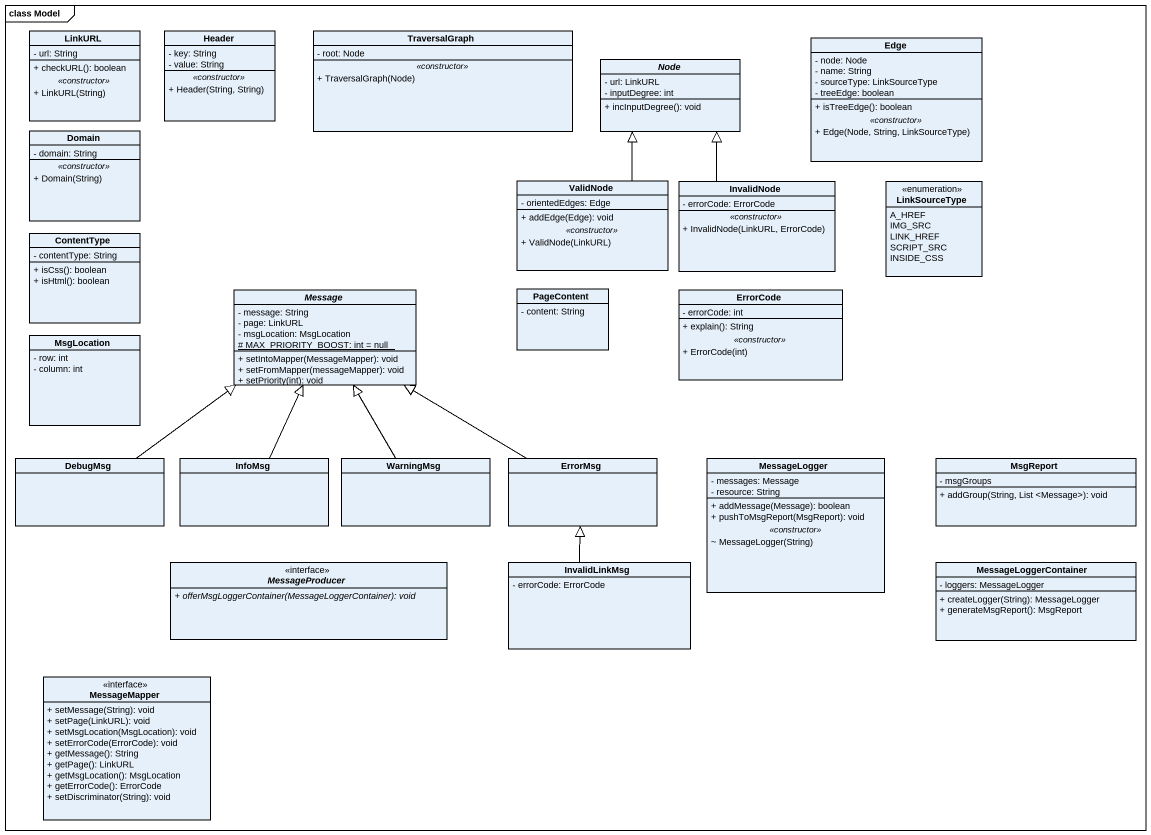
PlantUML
@startuml
mainframe class Model
hide circle
hide empty members
skinparam classAttributeIconSize 0
class LinkURL {
  - url: String
  --
  + checkURL(): boolean
  .. <<constructor>> ..
  + LinkURL(String)
}
class "Header" as Header_ {
  - key: String
  - value: String
  .. <<constructor>> ..
  + Header(String, String)
}
class TraversalGraph {
  - root: Node
  .. <<constructor>> ..
  + TraversalGraph(Node)
}
abstract class "Node" as Node_ {
  - url: LinkURL
  - inputDegree: int
  + incInputDegree(): void
}
class Edge {
  - node: Node
  - name: String
  - sourceType: LinkSourceType
  - treeEdge: boolean
  --
  + isTreeEdge(): boolean
  .. <<constructor>> ..
  + Edge(Node, String, LinkSourceType)
}
class Domain {
  - domain: String
  .. <<constructor>> ..
  + Domain(String)
}
class ValidNode {
  - orientedEdges: Edge
  --
  + addEdge(Edge): void
  .. <<constructor>> ..
  + ValidNode(LinkURL)
}
class InvalidNode {
  - errorCode: ErrorCode
  .. <<constructor>> ..
  + InvalidNode(LinkURL, ErrorCode)
}
enum LinkSourceType {
  A_HREF
  IMG_SRC
  LINK_HREF
  SCRIPT_SRC
  INSIDE_CSS
}
class ContentType {
  - contentType: String
  + isCss(): boolean
  + isHtml(): boolean
}
abstract class Message {
  - message: String
  - page: LinkURL
  - msgLocation: MsgLocation
  {static} # MAX_PRIORITY_BOOST: int = null
  + setIntoMapper(MessageMapper): void
  + setFromMapper(messageMapper): void
  + setPriority(int): void
}
class PageContent {
  - content: String
}
class ErrorCode {
  - errorCode: int
  --
  + explain(): String
  .. <<constructor>> ..
  + ErrorCode(int)
}
class MsgLocation {
  - row: int
  - column: int
}
class DebugMsg
class InfoMsg
class WarningMsg
class ErrorMsg
class MessageLogger {
  - messages: Message
  - resource: String
  --
  + addMessage(Message): boolean
  + pushToMsgReport(MsgReport): void
  .. <<constructor>> ..
  ~ MessageLogger(String)
}
class MsgReport {
  - msgGroups
  + addGroup(String, List <Message>): void
}
interface MessageProducer <<interface>> {
  {abstract} + offerMsgLoggerContainer(MessageLoggerContainer): void
}
class InvalidLinkMsg {
  - errorCode: ErrorCode
}
class MessageLoggerContainer {
  - loggers: MessageLogger
  + createLogger(String): MessageLogger
  + generateMsgReport(): MsgReport
}
class MessageMapper <<interface>> {
  + setMessage(String): void
  + setPage(LinkURL): void
  + setMsgLocation(MsgLocation): void
  + setErrorCode(ErrorCode): void
  + getMessage(): String
  + getPage(): LinkURL
  + getMsgLocation(): MsgLocation
  + getErrorCode(): ErrorCode
  + setDiscriminator(String): void
}
ValidNode -up-|> Node_
InvalidNode -up-|> Node_
DebugMsg -up-|> Message
InfoMsg -up-|> Message
WarningMsg -up-|> Message
ErrorMsg -up-|> Message
InvalidLinkMsg -up-|> ErrorMsg
@enduml
